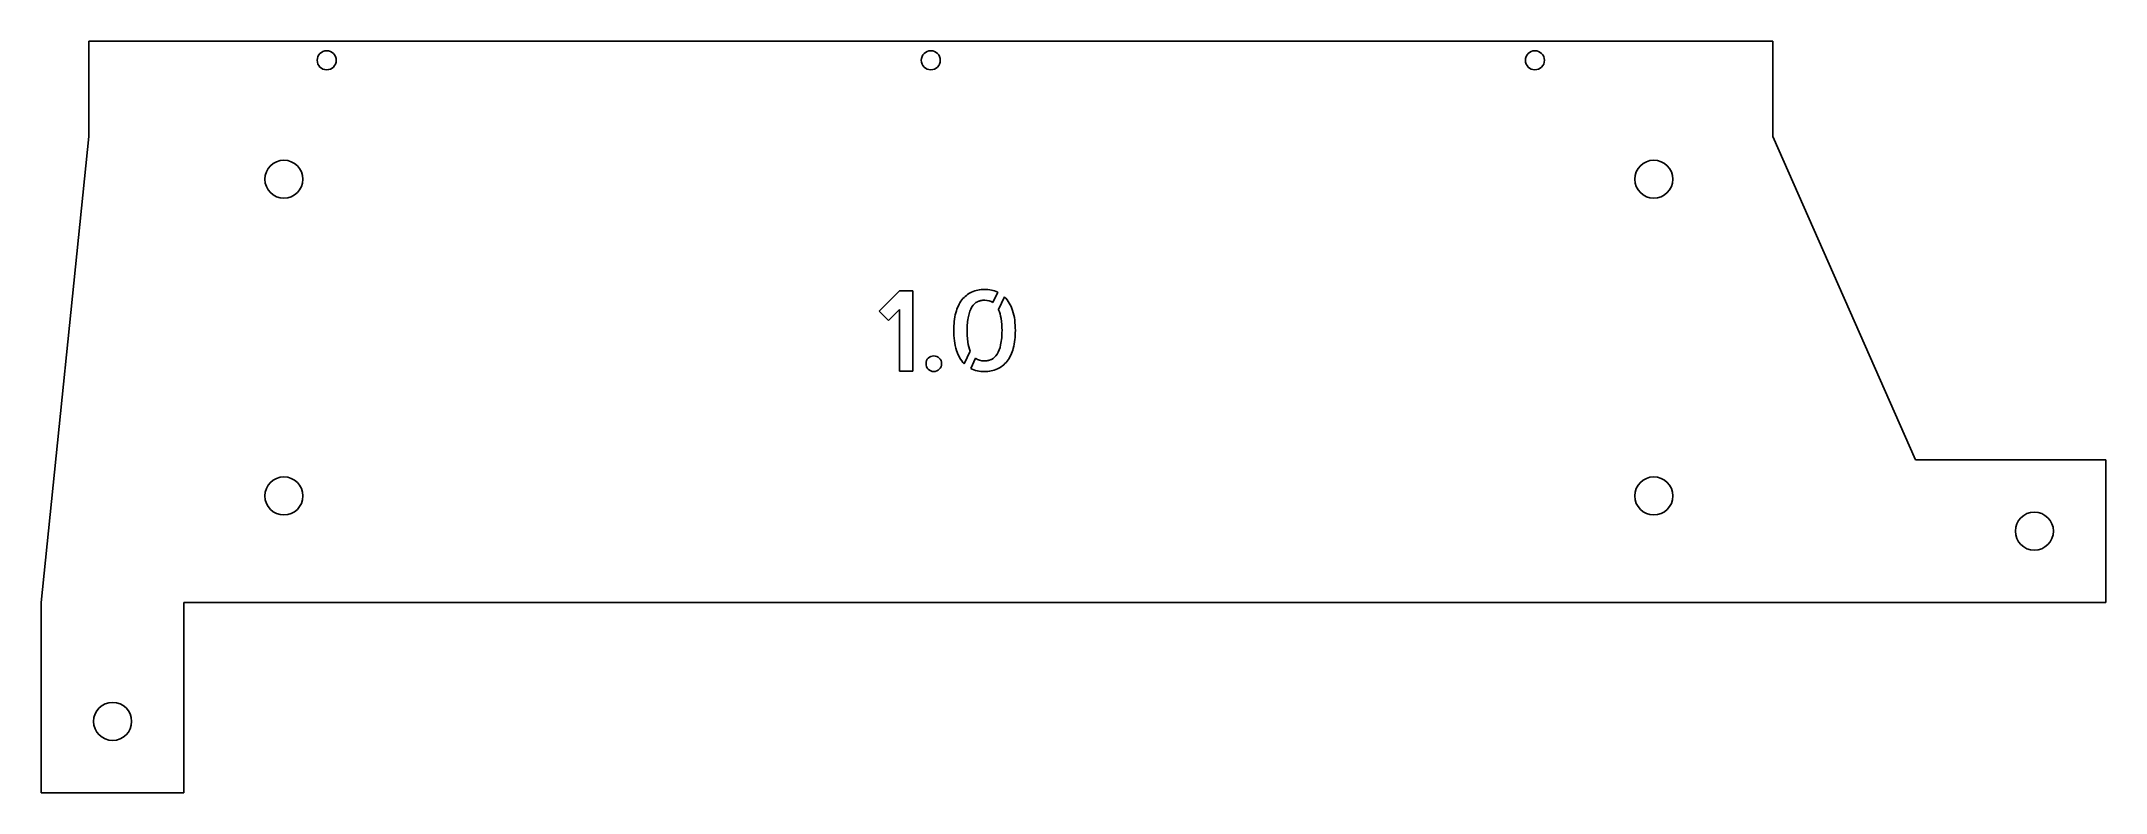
# Model space of a CAD drawing. Extents: x 3 to 220, y -81 to -2.
import ezdxf

# ---------------------------------------------------------------- set-up
doc = ezdxf.new("R2010")
doc.units = 0
doc.layers.add('Body007', color=7, linetype='CONTINUOUS')

msp = doc.modelspace()

# ---------------------------------------------------------------- linework, layer by layer
at = {"layer": 'Body007'}
for p, q in [((8, -12, 71), (8, -2, 71)), ((8, -2, 71), (185, -2, 71)), ((8, -12, 73), (8, -2, 73)), ((8, -2, 73), (185, -2, 73)), ((8, -2, 71), (8, -2, 73)), ((8, -12, 71), (8, -2, 71)), ((8, -12, 73), (8, -2, 73)), ((8, -2, 71), (8, -2, 73)), ((8, -2, 71), (185, -2, 71)), ((8, -2, 73), (185, -2, 73)), ((185, -2, 71), (185, -12, 71)), ((185, -2, 73), (185, -12, 73)), ((185, -2, 71), (185, -2, 73)), ((185, -2, 71), (185, -2, 73)), ((185, -2, 71), (185, -12, 71)), ((185, -2, 73), (185, -12, 73)), ((34, -4, 71), (34, -4, 73)), ((34, -4, 71), (34, -4, 73)), ((97.5, -4, 71), (97.5, -4, 73)), ((97.5, -4, 71), (97.5, -4, 73)), ((161, -4, 71), (161, -4, 73)), ((161, -4, 71), (161, -4, 73)), ((3, -61, 71), (8, -12, 71)), ((3, -61, 73), (8, -12, 73)), ((3, -61, 71), (8, -12, 71)), ((3, -61, 73), (8, -12, 73)), ((8, -12, 71), (8, -12, 73)), ((8, -12, 71), (8, -12, 73)), ((185, -12, 71), (200, -46, 71)), ((185, -12, 73), (200, -46, 73)), ((185, -12, 71), (185, -12, 73)), ((185, -12, 71), (185, -12, 73)), ((185, -12, 71), (200, -46, 71)), ((185, -12, 73), (200, -46, 73)), ((30.5, -16.5, 71), (30.5, -16.5, 73)), ((30.5, -16.5, 71), (30.5, -16.5, 73)), ((174.5, -16.5, 71), (174.5, -16.5, 73)), ((174.5, -16.5, 71), (174.5, -16.5, 73)), ((102.143, -28.0871, 73), (102.143, -28.0871, 71)), ((102.143, -28.0871, 73), (102.143, -28.0871, 71)), ((93.2052, -28.2246, 71), (91.0623, -30.3675, 71)), ((93.2052, -28.2246, 73), (91.0623, -30.3675, 73)), ((93.2052, -28.2246, 73), (91.0623, -30.3675, 73)), ((93.2052, -28.2246, 71), (91.0623, -30.3675, 71)), ((91.0623, -30.3675, 71), (92.0478, -31.353, 71)), ((91.0623, -30.3675, 73), (92.0478, -31.353, 73)), ((91.0623, -30.3675, 73), (92.0478, -31.353, 73)), ((91.0623, -30.3675, 73), (91.0623, -30.3675, 71)), ((91.0623, -30.3675, 71), (92.0478, -31.353, 71)), ((91.0623, -30.3675, 73), (91.0623, -30.3675, 71)), ((92.0478, -31.353, 71), (93.2052, -30.1956, 71)), ((92.0478, -31.353, 73), (93.2052, -30.1956, 73)), ((92.0478, -31.353, 73), (93.2052, -30.1956, 73)), ((92.0478, -31.353, 71), (93.2052, -30.1956, 71)), ((94.6032, -28.2246, 71), (93.2052, -28.2246, 71)), ((94.6032, -28.2246, 73), (93.2052, -28.2246, 73)), ((93.2052, -28.2246, 73), (93.2052, -28.2246, 71)), ((94.6032, -28.2246, 73), (93.2052, -28.2246, 73)), ((94.6032, -28.2246, 71), (93.2052, -28.2246, 71)), ((93.2052, -28.2246, 73), (93.2052, -28.2246, 71)), ((93.2052, -30.1956, 71), (93.2052, -36.67, 71)), ((93.2052, -30.1956, 73), (93.2052, -36.67, 73)), ((93.2052, -30.1956, 73), (93.2052, -36.67, 73)), ((93.2052, -30.1956, 73), (93.2052, -30.1956, 71)), ((93.2052, -30.1956, 71), (93.2052, -36.67, 71)), ((93.2052, -30.1956, 73), (93.2052, -30.1956, 71)), ((94.6032, -36.67, 71), (94.6032, -28.2246, 71)), ((94.6032, -36.67, 73), (94.6032, -28.2246, 73)), ((94.6032, -28.2246, 73), (94.6032, -28.2246, 71)), ((94.6032, -36.67, 73), (94.6032, -28.2246, 73)), ((94.6032, -36.67, 71), (94.6032, -28.2246, 71)), ((94.6032, -28.2246, 73), (94.6032, -28.2246, 71)), ((99.7751, -29.1872, 73), (99.7751, -29.1872, 71)), ((99.7751, -29.1872, 73), (99.7751, -29.1872, 71)), ((100.795, -28.3698, 73), (100.795, -28.3698, 71)), ((100.795, -28.3698, 73), (100.795, -28.3698, 71)), ((100.825, -29.9282, 73), (100.825, -29.9282, 71)), ((100.825, -29.9282, 73), (100.825, -29.9282, 71)), ((101.41, -29.382, 73), (101.41, -29.382, 71)), ((101.41, -29.382, 73), (101.41, -29.382, 71)), ((102.178, -29.2216, 73), (102.178, -29.2216, 71)), ((102.178, -29.2216, 73), (102.178, -29.2216, 71)), ((103.026, -29.4622, 71), (103.53, -28.385, 71)), ((103.026, -29.4622, 73), (103.53, -28.385, 73)), ((103.026, -29.4622, 73), (103.53, -28.385, 73)), ((103.026, -29.4622, 71), (103.53, -28.385, 71)), ((103.026, -29.4622, 73), (103.026, -29.4622, 71)), ((103.026, -29.4622, 73), (103.026, -29.4622, 71)), ((103.53, -28.385, 73), (103.53, -28.385, 71)), ((103.53, -28.385, 73), (103.53, -28.385, 71)), ((104.24, -28.8778, 71), (103.61, -30.2071, 71)), ((104.24, -28.8778, 73), (103.61, -30.2071, 73)), ((104.24, -28.8778, 73), (103.61, -30.2071, 73)), ((104.24, -28.8778, 71), (103.61, -30.2071, 71)), ((103.61, -30.2071, 73), (103.61, -30.2071, 71)), ((103.61, -30.2071, 73), (103.61, -30.2071, 71)), ((103.622, -30.23, 73), (103.622, -30.23, 71)), ((103.622, -30.23, 73), (103.622, -30.23, 71)), ((104.24, -28.8778, 73), (104.24, -28.8778, 71)), ((104.24, -28.8778, 73), (104.24, -28.8778, 71)), ((105.092, -30.2873, 73), (105.092, -30.2873, 71)), ((105.092, -30.2873, 73), (105.092, -30.2873, 71)), ((92.0478, -31.353, 73), (92.0478, -31.353, 71)), ((92.0478, -31.353, 73), (92.0478, -31.353, 71)), ((98.9118, -32.4072, 73), (98.9118, -32.4072, 71)), ((98.9118, -32.4072, 73), (98.9118, -32.4072, 71)), ((99.1334, -30.5355, 73), (99.1334, -30.5355, 71)), ((99.1334, -30.5355, 73), (99.1334, -30.5355, 71)), ((100.31, -32.4072, 73), (100.31, -32.4072, 71)), ((100.31, -32.4072, 73), (100.31, -32.4072, 71)), ((100.451, -30.9175, 73), (100.451, -30.9175, 71)), ((100.451, -30.9175, 73), (100.451, -30.9175, 71)), ((103.885, -31.1467, 73), (103.885, -31.1467, 71)), ((103.885, -31.1467, 73), (103.885, -31.1467, 71)), ((103.988, -32.4072, 73), (103.988, -32.4072, 71)), ((103.988, -32.4072, 73), (103.988, -32.4072, 71)), ((105.386, -32.4072, 73), (105.386, -32.4072, 71)), ((105.386, -32.4072, 73), (105.386, -32.4072, 71)), ((99.1983, -34.5004, 73), (99.1983, -34.5004, 71)), ((99.1983, -34.5004, 73), (99.1983, -34.5004, 71)), ((100.012, -35.9022, 71), (100.642, -34.5615, 71)), ((100.012, -35.9022, 73), (100.642, -34.5615, 73)), ((100.012, -35.9022, 73), (100.642, -34.5615, 73)), ((100.012, -35.9022, 71), (100.642, -34.5615, 71)), ((100.402, -33.6448, 73), (100.402, -33.6448, 71)), ((100.402, -33.6448, 73), (100.402, -33.6448, 71)), ((100.642, -34.5615, 73), (100.642, -34.5615, 71)), ((100.642, -34.5615, 73), (100.642, -34.5615, 71)), ((103.843, -33.9045, 73), (103.843, -33.9045, 71)), ((103.843, -33.9045, 73), (103.843, -33.9045, 71)), ((105.161, -34.2865, 73), (105.161, -34.2865, 71)), ((105.161, -34.2865, 73), (105.161, -34.2865, 71)), ((93.2052, -36.67, 71), (94.6032, -36.67, 71)), ((93.2052, -36.67, 73), (94.6032, -36.67, 73)), ((93.2052, -36.67, 73), (93.2052, -36.67, 71)), ((93.2052, -36.67, 73), (94.6032, -36.67, 73)), ((93.2052, -36.67, 73), (93.2052, -36.67, 71)), ((93.2052, -36.67, 71), (94.6032, -36.67, 71)), ((94.6032, -36.67, 73), (94.6032, -36.67, 71)), ((94.6032, -36.67, 73), (94.6032, -36.67, 71)), ((95.9974, -35.8908, 73), (95.9974, -35.8908, 71)), ((95.9974, -35.8908, 73), (95.9974, -35.8908, 71)), ((96.2304, -36.4752, 73), (96.2304, -36.4752, 71)), ((96.2304, -36.4752, 73), (96.2304, -36.4752, 71)), ((96.238, -35.314, 73), (96.238, -35.314, 71)), ((96.238, -35.314, 73), (96.238, -35.314, 71)), ((96.811, -35.0772, 73), (96.811, -35.0772, 71)), ((96.811, -35.0772, 73), (96.811, -35.0772, 71)), ((96.811, -36.7158, 73), (96.811, -36.7158, 71)), ((96.811, -36.7158, 73), (96.811, -36.7158, 71)), ((97.3954, -35.314, 73), (97.3954, -35.314, 71)), ((97.3954, -35.314, 73), (97.3954, -35.314, 71)), ((97.3954, -36.4752, 73), (97.3954, -36.4752, 71)), ((97.3954, -36.4752, 73), (97.3954, -36.4752, 71)), ((97.636, -35.8908, 73), (97.636, -35.8908, 71)), ((97.636, -35.8908, 73), (97.636, -35.8908, 71)), ((100.012, -35.9022, 73), (100.012, -35.9022, 71)), ((100.012, -35.9022, 73), (100.012, -35.9022, 71)), ((101.215, -35.3178, 71), (100.699, -36.4064, 71)), ((101.215, -35.3178, 73), (100.699, -36.4064, 73)), ((101.215, -35.3178, 73), (100.699, -36.4064, 73)), ((101.215, -35.3178, 71), (100.699, -36.4064, 71)), ((100.699, -36.4064, 73), (100.699, -36.4064, 71)), ((100.699, -36.4064, 73), (100.699, -36.4064, 71)), ((101.215, -35.3178, 73), (101.215, -35.3178, 71)), ((101.215, -35.3178, 73), (101.215, -35.3178, 71)), ((102.109, -35.6043, 73), (102.109, -35.6043, 71)), ((102.109, -35.6043, 73), (102.109, -35.6043, 71)), ((102.143, -36.7273, 73), (102.143, -36.7273, 71)), ((102.143, -36.7273, 73), (102.143, -36.7273, 71)), ((102.88, -35.4401, 73), (102.88, -35.4401, 71)), ((102.88, -35.4401, 73), (102.88, -35.4401, 71)), ((103.473, -34.8938, 73), (103.473, -34.8938, 71)), ((103.473, -34.8938, 73), (103.473, -34.8938, 71)), ((103.495, -36.4523, 73), (103.495, -36.4523, 71)), ((103.495, -36.4523, 73), (103.495, -36.4523, 71)), ((104.515, -35.6387, 73), (104.515, -35.6387, 71)), ((104.515, -35.6387, 73), (104.515, -35.6387, 71)), ((200, -46, 71), (220, -46, 71)), ((200, -46, 73), (220, -46, 73)), ((200, -46, 71), (200, -46, 73)), ((200, -46, 71), (220, -46, 71)), ((200, -46, 73), (220, -46, 73)), ((200, -46, 71), (200, -46, 73)), ((220, -46, 71), (220, -61, 71)), ((220, -46, 73), (220, -61, 73)), ((220, -46, 71), (220, -46, 73)), ((220, -46, 71), (220, -61, 71)), ((220, -46, 73), (220, -61, 73)), ((220, -46, 71), (220, -46, 73)), ((30.5, -49.8, 71), (30.5, -49.8, 73)), ((30.5, -49.8, 71), (30.5, -49.8, 73)), ((174.5, -49.8, 71), (174.5, -49.8, 73)), ((174.5, -49.8, 71), (174.5, -49.8, 73)), ((214.5, -53.5, 71), (214.5, -53.5, 73)), ((214.5, -53.5, 71), (214.5, -53.5, 73)), ((3, -61, 71), (3, -61, 73)), ((3, -81, 71), (3, -61, 71)), ((3, -81, 73), (3, -61, 73)), ((3, -61, 71), (3, -61, 73)), ((3, -81, 71), (3, -61, 71)), ((3, -81, 73), (3, -61, 73)), ((18, -81, 71), (18, -61, 71)), ((18, -61, 71), (220, -61, 71)), ((18, -81, 73), (18, -61, 73)), ((18, -61, 73), (220, -61, 73)), ((18, -61, 71), (18, -61, 73)), ((18, -81, 71), (18, -61, 71)), ((18, -81, 73), (18, -61, 73)), ((18, -61, 71), (18, -61, 73)), ((18, -61, 71), (220, -61, 71)), ((18, -61, 73), (220, -61, 73)), ((220, -61, 71), (220, -61, 73)), ((220, -61, 71), (220, -61, 73)), ((12.5, -73.5, 71), (12.5, -73.5, 73)), ((12.5, -73.5, 71), (12.5, -73.5, 73)), ((3, -81, 71), (3, -81, 73)), ((3, -81, 71), (3, -81, 73)), ((3, -81, 71), (18, -81, 71)), ((3, -81, 73), (18, -81, 73)), ((3, -81, 71), (18, -81, 71)), ((3, -81, 73), (18, -81, 73)), ((18, -81, 71), (18, -81, 73)), ((18, -81, 71), (18, -81, 73))]:
    msp.add_line(p, q, dxfattribs=at)
for centre, radius in [((33, -4), 1), ((33, -4), 1), ((33, -4), 1), ((33, -4), 1), ((96.5, -4), 1), ((96.5, -4), 1), ((96.5, -4), 1), ((96.5, -4), 1), ((160, -4), 1), ((160, -4), 1), ((160, -4), 1), ((160, -4), 1), ((28.5, -16.5), 2), ((28.5, -16.5), 2), ((28.5, -16.5), 2), ((28.5, -16.5), 2), ((172.5, -16.5), 2), ((172.5, -16.5), 2), ((172.5, -16.5), 2), ((172.5, -16.5), 2), ((28.5, -49.8), 2), ((28.5, -49.8), 2), ((28.5, -49.8), 2), ((28.5, -49.8), 2), ((172.5, -49.8), 2), ((172.5, -49.8), 2), ((172.5, -49.8), 2), ((172.5, -49.8), 2), ((212.5, -53.5), 2), ((212.5, -53.5), 2), ((212.5, -53.5), 2), ((212.5, -53.5), 2), ((10.5, -73.5), 2), ((10.5, -73.5), 2), ((10.5, -73.5), 2), ((10.5, -73.5), 2)]:
    msp.add_circle(centre, radius, dxfattribs=at)
for points, degree in [([(102.143, -28.0871, 71), (101.67, -28.0864, 71), (101.208, -28.1753, 71), (100.795, -28.3698, 71)], 3), ([(102.143, -28.0871, 73), (101.67, -28.0864, 73), (101.208, -28.1753, 73), (100.795, -28.3698, 73)], 3), ([(102.143, -28.0871, 73), (101.67, -28.0864, 73), (101.208, -28.1753, 73), (100.795, -28.3698, 73)], 3), ([(102.143, -28.0871, 71), (101.67, -28.0864, 71), (101.208, -28.1753, 71), (100.795, -28.3698, 71)], 3), ([(103.53, -28.385, 71), (103.113, -28.1758, 71), (102.635, -28.0864, 71), (102.143, -28.0871, 71)], 3), ([(103.53, -28.385, 73), (103.113, -28.1758, 73), (102.635, -28.0864, 73), (102.143, -28.0871, 73)], 3), ([(103.53, -28.385, 73), (103.113, -28.1758, 73), (102.635, -28.0864, 73), (102.143, -28.0871, 73)], 3), ([(103.53, -28.385, 71), (103.113, -28.1758, 71), (102.635, -28.0864, 71), (102.143, -28.0871, 71)], 3), ([(99.7751, -29.1872, 71), (99.4778, -29.5714, 71), (99.2717, -30.0377, 71), (99.1334, -30.5355, 71)], 3), ([(99.7751, -29.1872, 73), (99.4778, -29.5714, 73), (99.2717, -30.0377, 73), (99.1334, -30.5355, 73)], 3), ([(99.7751, -29.1872, 73), (99.4778, -29.5714, 73), (99.2717, -30.0377, 73), (99.1334, -30.5355, 73)], 3), ([(99.7751, -29.1872, 71), (99.4778, -29.5714, 71), (99.2717, -30.0377, 71), (99.1334, -30.5355, 71)], 3), ([(100.795, -28.3698, 71), (100.395, -28.5545, 71), (100.048, -28.8354, 71), (99.7751, -29.1872, 71)], 3), ([(100.795, -28.3698, 73), (100.395, -28.5545, 73), (100.048, -28.8354, 73), (99.7751, -29.1872, 73)], 3), ([(100.795, -28.3698, 73), (100.395, -28.5545, 73), (100.048, -28.8354, 73), (99.7751, -29.1872, 73)], 3), ([(100.795, -28.3698, 71), (100.395, -28.5545, 71), (100.048, -28.8354, 71), (99.7751, -29.1872, 71)], 3), ([(100.451, -30.9175, 71), (100.533, -30.5473, 71), (100.651, -30.2048, 71), (100.825, -29.9282, 71)], 3), ([(100.451, -30.9175, 73), (100.533, -30.5473, 73), (100.651, -30.2048, 73), (100.825, -29.9282, 73)], 3), ([(100.451, -30.9175, 73), (100.533, -30.5473, 73), (100.651, -30.2048, 73), (100.825, -29.9282, 73)], 3), ([(100.451, -30.9175, 71), (100.533, -30.5473, 71), (100.651, -30.2048, 71), (100.825, -29.9282, 71)], 3), ([(100.825, -29.9282, 71), (100.978, -29.6828, 71), (101.174, -29.4912, 71), (101.41, -29.382, 71)], 3), ([(100.825, -29.9282, 73), (100.978, -29.6828, 73), (101.174, -29.4912, 73), (101.41, -29.382, 73)], 3), ([(100.825, -29.9282, 73), (100.978, -29.6828, 73), (101.174, -29.4912, 73), (101.41, -29.382, 73)], 3), ([(100.825, -29.9282, 71), (100.978, -29.6828, 71), (101.174, -29.4912, 71), (101.41, -29.382, 71)], 3), ([(101.41, -29.382, 71), (101.762, -29.2199, 71), (102.178, -29.2216, 71)], 2), ([(101.41, -29.382, 73), (101.762, -29.2199, 73), (102.178, -29.2216, 73)], 2), ([(101.41, -29.382, 73), (101.762, -29.2199, 73), (102.178, -29.2216, 73)], 2), ([(101.41, -29.382, 71), (101.762, -29.2199, 71), (102.178, -29.2216, 71)], 2), ([(102.178, -29.2216, 71), (102.484, -29.2207, 71), (102.774, -29.3011, 71), (103.026, -29.4622, 71)], 3), ([(102.178, -29.2216, 73), (102.484, -29.2207, 73), (102.774, -29.3011, 73), (103.026, -29.4622, 73)], 3), ([(102.178, -29.2216, 73), (102.484, -29.2207, 73), (102.774, -29.3011, 73), (103.026, -29.4622, 73)], 3), ([(102.178, -29.2216, 71), (102.484, -29.2207, 71), (102.774, -29.3011, 71), (103.026, -29.4622, 71)], 3), ([(103.61, -30.2071, 71), (103.61, -30.2185, 71), (103.622, -30.23, 71)], 2), ([(103.61, -30.2071, 73), (103.61, -30.2185, 73), (103.622, -30.23, 73)], 2), ([(103.61, -30.2071, 73), (103.61, -30.2185, 73), (103.622, -30.23, 73)], 2), ([(103.61, -30.2071, 71), (103.61, -30.2185, 71), (103.622, -30.23, 71)], 2), ([(103.622, -30.23, 71), (103.744, -30.4987, 71), (103.828, -30.8112, 71), (103.885, -31.1467, 71)], 3), ([(103.622, -30.23, 73), (103.744, -30.4987, 73), (103.828, -30.8112, 73), (103.885, -31.1467, 73)], 3), ([(103.622, -30.23, 73), (103.744, -30.4987, 73), (103.828, -30.8112, 73), (103.885, -31.1467, 73)], 3), ([(103.622, -30.23, 71), (103.744, -30.4987, 71), (103.828, -30.8112, 71), (103.885, -31.1467, 71)], 3), ([(105.092, -30.2873, 71), (104.915, -29.7463, 71), (104.638, -29.2495, 71), (104.24, -28.8778, 71)], 3), ([(105.092, -30.2873, 73), (104.915, -29.7463, 73), (104.638, -29.2495, 73), (104.24, -28.8778, 73)], 3), ([(105.092, -30.2873, 73), (104.915, -29.7463, 73), (104.638, -29.2495, 73), (104.24, -28.8778, 73)], 3), ([(105.092, -30.2873, 71), (104.915, -29.7463, 71), (104.638, -29.2495, 71), (104.24, -28.8778, 71)], 3), ([(105.386, -32.4072, 71), (105.385, -31.6756, 71), (105.312, -30.9496, 71), (105.092, -30.2873, 71)], 3), ([(105.386, -32.4072, 73), (105.385, -31.6756, 73), (105.312, -30.9496, 73), (105.092, -30.2873, 73)], 3), ([(105.386, -32.4072, 73), (105.385, -31.6756, 73), (105.312, -30.9496, 73), (105.092, -30.2873, 73)], 3), ([(105.386, -32.4072, 71), (105.385, -31.6756, 71), (105.312, -30.9496, 71), (105.092, -30.2873, 71)], 3), ([(99.1334, -30.5355, 71), (98.9714, -31.1265, 71), (98.9122, -31.7623, 71), (98.9118, -32.4072, 71)], 3), ([(99.1334, -30.5355, 73), (98.9714, -31.1265, 73), (98.9122, -31.7623, 73), (98.9118, -32.4072, 73)], 3), ([(99.1334, -30.5355, 73), (98.9714, -31.1265, 73), (98.9122, -31.7623, 73), (98.9118, -32.4072, 73)], 3), ([(99.1334, -30.5355, 71), (98.9714, -31.1265, 71), (98.9122, -31.7623, 71), (98.9118, -32.4072, 71)], 3), ([(98.9118, -32.4072, 71), (98.9126, -33.1301, 71), (98.9838, -33.8472, 71), (99.1983, -34.5004, 71)], 3), ([(98.9118, -32.4072, 73), (98.9126, -33.1301, 73), (98.9838, -33.8472, 73), (99.1983, -34.5004, 73)], 3), ([(98.9118, -32.4072, 73), (98.9126, -33.1301, 73), (98.9838, -33.8472, 73), (99.1983, -34.5004, 73)], 3), ([(98.9118, -32.4072, 71), (98.9126, -33.1301, 71), (98.9838, -33.8472, 71), (99.1983, -34.5004, 71)], 3), ([(100.31, -32.4072, 71), (100.317, -31.8849, 71), (100.354, -31.3765, 71), (100.451, -30.9175, 71)], 3), ([(100.31, -32.4072, 73), (100.317, -31.8849, 73), (100.354, -31.3765, 73), (100.451, -30.9175, 73)], 3), ([(100.31, -32.4072, 73), (100.317, -31.8849, 73), (100.354, -31.3765, 73), (100.451, -30.9175, 73)], 3), ([(100.31, -32.4072, 71), (100.317, -31.8849, 71), (100.354, -31.3765, 71), (100.451, -30.9175, 71)], 3), ([(100.402, -33.6448, 71), (100.318, -33.0595, 71), (100.31, -32.4072, 71)], 2), ([(100.402, -33.6448, 73), (100.318, -33.0595, 73), (100.31, -32.4072, 73)], 2), ([(100.402, -33.6448, 73), (100.318, -33.0595, 73), (100.31, -32.4072, 73)], 2), ([(100.402, -33.6448, 71), (100.318, -33.0595, 71), (100.31, -32.4072, 71)], 2), ([(103.988, -32.4072, 71), (103.981, -32.9314, 71), (103.943, -33.4419, 71), (103.843, -33.9045, 71)], 3), ([(103.988, -32.4072, 73), (103.981, -32.9314, 73), (103.943, -33.4419, 73), (103.843, -33.9045, 73)], 3), ([(103.988, -32.4072, 73), (103.981, -32.9314, 73), (103.943, -33.4419, 73), (103.843, -33.9045, 73)], 3), ([(103.988, -32.4072, 71), (103.981, -32.9314, 71), (103.943, -33.4419, 71), (103.843, -33.9045, 71)], 3), ([(103.885, -31.1467, 71), (103.952, -31.5384, 71), (103.981, -31.9651, 71), (103.988, -32.4072, 71)], 3), ([(103.885, -31.1467, 73), (103.952, -31.5384, 73), (103.981, -31.9651, 73), (103.988, -32.4072, 73)], 3), ([(103.885, -31.1467, 73), (103.952, -31.5384, 73), (103.981, -31.9651, 73), (103.988, -32.4072, 73)], 3), ([(103.885, -31.1467, 71), (103.952, -31.5384, 71), (103.981, -31.9651, 71), (103.988, -32.4072, 71)], 3), ([(105.161, -34.2865, 71), (105.325, -33.6924, 71), (105.386, -33.0543, 71), (105.386, -32.4072, 71)], 3), ([(105.161, -34.2865, 73), (105.325, -33.6924, 73), (105.386, -33.0543, 73), (105.386, -32.4072, 73)], 3), ([(105.161, -34.2865, 73), (105.325, -33.6924, 73), (105.386, -33.0543, 73), (105.386, -32.4072, 73)], 3), ([(105.161, -34.2865, 71), (105.325, -33.6924, 71), (105.386, -33.0543, 71), (105.386, -32.4072, 71)], 3), ([(99.1983, -34.5004, 71), (99.3738, -35.0314, 71), (99.6382, -35.5215, 71), (100.012, -35.9022, 71)], 3), ([(99.1983, -34.5004, 73), (99.3738, -35.0314, 73), (99.6382, -35.5215, 73), (100.012, -35.9022, 73)], 3), ([(99.1983, -34.5004, 73), (99.3738, -35.0314, 73), (99.6382, -35.5215, 73), (100.012, -35.9022, 73)], 3), ([(99.1983, -34.5004, 71), (99.3738, -35.0314, 71), (99.6382, -35.5215, 71), (100.012, -35.9022, 71)], 3), ([(100.642, -34.5615, 71), (100.528, -34.2924, 71), (100.451, -33.9799, 71), (100.402, -33.6448, 71)], 3), ([(100.642, -34.5615, 73), (100.528, -34.2924, 73), (100.451, -33.9799, 73), (100.402, -33.6448, 73)], 3), ([(100.642, -34.5615, 73), (100.528, -34.2924, 73), (100.451, -33.9799, 73), (100.402, -33.6448, 73)], 3), ([(100.642, -34.5615, 71), (100.528, -34.2924, 71), (100.451, -33.9799, 71), (100.402, -33.6448, 71)], 3), ([(103.843, -33.9045, 71), (103.764, -34.2758, 71), (103.647, -34.6192, 71), (103.473, -34.8938, 71)], 3), ([(103.843, -33.9045, 73), (103.764, -34.2758, 73), (103.647, -34.6192, 73), (103.473, -34.8938, 73)], 3), ([(103.843, -33.9045, 73), (103.764, -34.2758, 73), (103.647, -34.6192, 73), (103.473, -34.8938, 73)], 3), ([(103.843, -33.9045, 71), (103.764, -34.2758, 71), (103.647, -34.6192, 71), (103.473, -34.8938, 71)], 3), ([(104.515, -35.6387, 71), (104.818, -35.2552, 71), (105.025, -34.7868, 71), (105.161, -34.2865, 71)], 3), ([(104.515, -35.6387, 73), (104.818, -35.2552, 73), (105.025, -34.7868, 73), (105.161, -34.2865, 73)], 3), ([(104.515, -35.6387, 73), (104.818, -35.2552, 73), (105.025, -34.7868, 73), (105.161, -34.2865, 73)], 3), ([(104.515, -35.6387, 71), (104.818, -35.2552, 71), (105.025, -34.7868, 71), (105.161, -34.2865, 71)], 3), ([(96.238, -35.314, 71), (96.0784, -35.4669, 71), (95.9962, -35.6658, 71), (95.9974, -35.8908, 71)], 3), ([(96.238, -35.314, 73), (96.0784, -35.4669, 73), (95.9962, -35.6658, 73), (95.9974, -35.8908, 73)], 3), ([(96.238, -35.314, 73), (96.0784, -35.4669, 73), (95.9962, -35.6658, 73), (95.9974, -35.8908, 73)], 3), ([(96.238, -35.314, 71), (96.0784, -35.4669, 71), (95.9962, -35.6658, 71), (95.9974, -35.8908, 71)], 3), ([(95.9974, -35.8908, 71), (95.9964, -36.116, 71), (96.0757, -36.317, 71), (96.2304, -36.4752, 71)], 3), ([(95.9974, -35.8908, 73), (95.9964, -36.116, 73), (96.0757, -36.317, 73), (96.2304, -36.4752, 73)], 3), ([(95.9974, -35.8908, 73), (95.9964, -36.116, 73), (96.0757, -36.317, 73), (96.2304, -36.4752, 73)], 3), ([(95.9974, -35.8908, 71), (95.9964, -36.116, 71), (96.0757, -36.317, 71), (96.2304, -36.4752, 71)], 3), ([(96.2304, -36.4752, 71), (96.3857, -36.6346, 71), (96.5857, -36.717, 71), (96.811, -36.7158, 71)], 3), ([(96.2304, -36.4752, 73), (96.3857, -36.6346, 73), (96.5857, -36.717, 73), (96.811, -36.7158, 73)], 3), ([(96.2304, -36.4752, 73), (96.3857, -36.6346, 73), (96.5857, -36.717, 73), (96.811, -36.7158, 73)], 3), ([(96.2304, -36.4752, 71), (96.3857, -36.6346, 71), (96.5857, -36.717, 71), (96.811, -36.7158, 71)], 3), ([(96.811, -35.0772, 71), (96.5919, -35.0761, 71), (96.3952, -35.1579, 71), (96.238, -35.314, 71)], 3), ([(96.811, -35.0772, 73), (96.5919, -35.0761, 73), (96.3952, -35.1579, 73), (96.238, -35.314, 73)], 3), ([(96.811, -35.0772, 73), (96.5919, -35.0761, 73), (96.3952, -35.1579, 73), (96.238, -35.314, 73)], 3), ([(96.811, -35.0772, 71), (96.5919, -35.0761, 71), (96.3952, -35.1579, 71), (96.238, -35.314, 71)], 3), ([(97.3954, -35.314, 71), (97.2375, -35.1571, 71), (97.0364, -35.0761, 71), (96.811, -35.0772, 71)], 3), ([(97.3954, -35.314, 73), (97.2375, -35.1571, 73), (97.0364, -35.0761, 73), (96.811, -35.0772, 73)], 3), ([(97.3954, -35.314, 73), (97.2375, -35.1571, 73), (97.0364, -35.0761, 73), (96.811, -35.0772, 73)], 3), ([(97.3954, -35.314, 71), (97.2375, -35.1571, 71), (97.0364, -35.0761, 71), (96.811, -35.0772, 71)], 3), ([(96.811, -36.7158, 71), (97.0366, -36.7169, 71), (97.2377, -36.6344, 71), (97.3954, -36.4752, 71)], 3), ([(96.811, -36.7158, 73), (97.0366, -36.7169, 73), (97.2377, -36.6344, 73), (97.3954, -36.4752, 73)], 3), ([(96.811, -36.7158, 73), (97.0366, -36.7169, 73), (97.2377, -36.6344, 73), (97.3954, -36.4752, 73)], 3), ([(96.811, -36.7158, 71), (97.0366, -36.7169, 71), (97.2377, -36.6344, 71), (97.3954, -36.4752, 71)], 3), ([(97.636, -35.8908, 71), (97.6372, -35.6658, 71), (97.555, -35.4669, 71), (97.3954, -35.314, 71)], 3), ([(97.636, -35.8908, 73), (97.6372, -35.6658, 73), (97.555, -35.4669, 73), (97.3954, -35.314, 73)], 3), ([(97.636, -35.8908, 73), (97.6372, -35.6658, 73), (97.555, -35.4669, 73), (97.3954, -35.314, 73)], 3), ([(97.636, -35.8908, 71), (97.6372, -35.6658, 71), (97.555, -35.4669, 71), (97.3954, -35.314, 71)], 3), ([(97.3954, -36.4752, 71), (97.5546, -36.3175, 71), (97.6371, -36.1164, 71), (97.636, -35.8908, 71)], 3), ([(97.3954, -36.4752, 73), (97.5546, -36.3175, 73), (97.6371, -36.1164, 73), (97.636, -35.8908, 73)], 3), ([(97.3954, -36.4752, 73), (97.5546, -36.3175, 73), (97.6371, -36.1164, 73), (97.636, -35.8908, 73)], 3), ([(97.3954, -36.4752, 71), (97.5546, -36.3175, 71), (97.6371, -36.1164, 71), (97.636, -35.8908, 71)], 3), ([(100.699, -36.4064, 71), (101.136, -36.6296, 71), (101.633, -36.7282, 71), (102.143, -36.7273, 71)], 3), ([(100.699, -36.4064, 73), (101.136, -36.6296, 73), (101.633, -36.7282, 73), (102.143, -36.7273, 73)], 3), ([(100.699, -36.4064, 73), (101.136, -36.6296, 73), (101.633, -36.7282, 73), (102.143, -36.7273, 73)], 3), ([(100.699, -36.4064, 71), (101.136, -36.6296, 71), (101.633, -36.7282, 71), (102.143, -36.7273, 71)], 3), ([(102.109, -35.6043, 71), (101.771, -35.6057, 71), (101.457, -35.5149, 71), (101.215, -35.3178, 71)], 3), ([(102.109, -35.6043, 73), (101.771, -35.6057, 73), (101.457, -35.5149, 73), (101.215, -35.3178, 73)], 3), ([(102.109, -35.6043, 73), (101.771, -35.6057, 73), (101.457, -35.5149, 73), (101.215, -35.3178, 73)], 3), ([(102.109, -35.6043, 71), (101.771, -35.6057, 71), (101.457, -35.5149, 71), (101.215, -35.3178, 71)], 3), ([(102.88, -35.4401, 71), (102.525, -35.6058, 71), (102.109, -35.6043, 71)], 2), ([(102.88, -35.4401, 73), (102.525, -35.6058, 73), (102.109, -35.6043, 73)], 2), ([(102.88, -35.4401, 73), (102.525, -35.6058, 73), (102.109, -35.6043, 73)], 2), ([(102.88, -35.4401, 71), (102.525, -35.6058, 71), (102.109, -35.6043, 71)], 2), ([(102.143, -36.7273, 71), (102.619, -36.7279, 71), (103.083, -36.6435, 71), (103.495, -36.4523, 71)], 3), ([(102.143, -36.7273, 73), (102.619, -36.7279, 73), (103.083, -36.6435, 73), (103.495, -36.4523, 73)], 3), ([(102.143, -36.7273, 73), (102.619, -36.7279, 73), (103.083, -36.6435, 73), (103.495, -36.4523, 73)], 3), ([(102.143, -36.7273, 71), (102.619, -36.7279, 71), (103.083, -36.6435, 71), (103.495, -36.4523, 71)], 3), ([(103.473, -34.8938, 71), (103.319, -35.1366, 71), (103.12, -35.3264, 71), (102.88, -35.4401, 71)], 3), ([(103.473, -34.8938, 73), (103.319, -35.1366, 73), (103.12, -35.3264, 73), (102.88, -35.4401, 73)], 3), ([(103.473, -34.8938, 73), (103.319, -35.1366, 73), (103.12, -35.3264, 73), (102.88, -35.4401, 73)], 3), ([(103.473, -34.8938, 71), (103.319, -35.1366, 71), (103.12, -35.3264, 71), (102.88, -35.4401, 71)], 3), ([(103.495, -36.4523, 71), (103.894, -36.2694, 71), (104.241, -35.9893, 71), (104.515, -35.6387, 71)], 3), ([(103.495, -36.4523, 73), (103.894, -36.2694, 73), (104.241, -35.9893, 73), (104.515, -35.6387, 73)], 3), ([(103.495, -36.4523, 73), (103.894, -36.2694, 73), (104.241, -35.9893, 73), (104.515, -35.6387, 73)], 3), ([(103.495, -36.4523, 71), (103.894, -36.2694, 71), (104.241, -35.9893, 71), (104.515, -35.6387, 71)], 3)]:
    msp.add_open_spline(points, degree=degree, dxfattribs=at)

doc.saveas('drawing.dxf')
